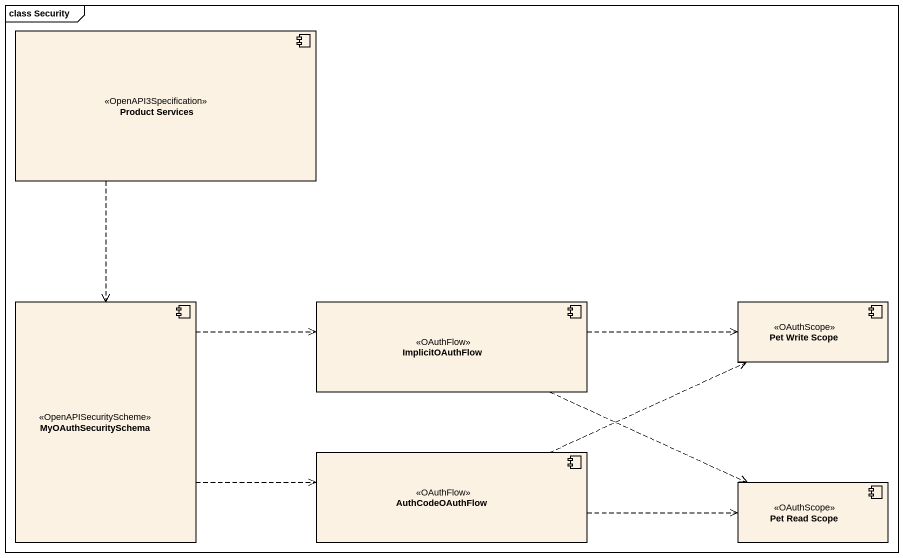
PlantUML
@startuml
mainframe class Security
component "Product Services" as Product_Services <<OpenAPI3Specification>>
component MyOAuthSecuritySchema <<OpenAPISecurityScheme>>
component ImplicitOAuthFlow <<OAuthFlow>>
component "Pet Write Scope" as Pet_Write_Scope <<OAuthScope>>
component AuthCodeOAuthFlow <<OAuthFlow>>
component "Pet Read Scope" as Pet_Read_Scope <<OAuthScope>>
Product_Services ..> MyOAuthSecuritySchema
MyOAuthSecuritySchema .right.> ImplicitOAuthFlow
MyOAuthSecuritySchema .right.> AuthCodeOAuthFlow
ImplicitOAuthFlow .right.> Pet_Write_Scope
ImplicitOAuthFlow .right.> Pet_Read_Scope
AuthCodeOAuthFlow .right.> Pet_Write_Scope
AuthCodeOAuthFlow .right.> Pet_Read_Scope
@enduml
